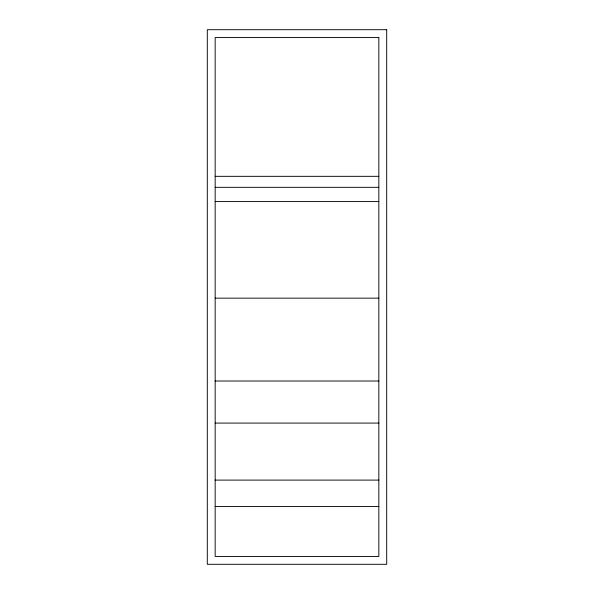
<?xml version="1.0" encoding="UTF-8"?>
<svg xmlns="http://www.w3.org/2000/svg" width="594" height="594" viewBox="0 0 594 594"><rect width="100%" height="100%" fill="white"/><g stroke="black" fill="none" stroke-linecap="round" stroke-linejoin="round"><path stroke-width="0.89" d="M215.162 176.329L378.838 176.329M215.162 187.318L378.838 187.318M215.162 201.581L378.838 201.581M215.162 298.158L378.838 298.158M215.162 381.021L378.838 381.021M215.162 423.084L378.838 423.084M215.162 480.101L378.838 480.101M215.162 506.489L378.838 506.489M386.701 29.7L207.299 29.7L207.299 564.3L386.701 564.3L386.701 29.7M378.838 37.571L215.162 37.571L215.162 556.43L378.838 556.43L378.838 37.571"/></g></svg>
